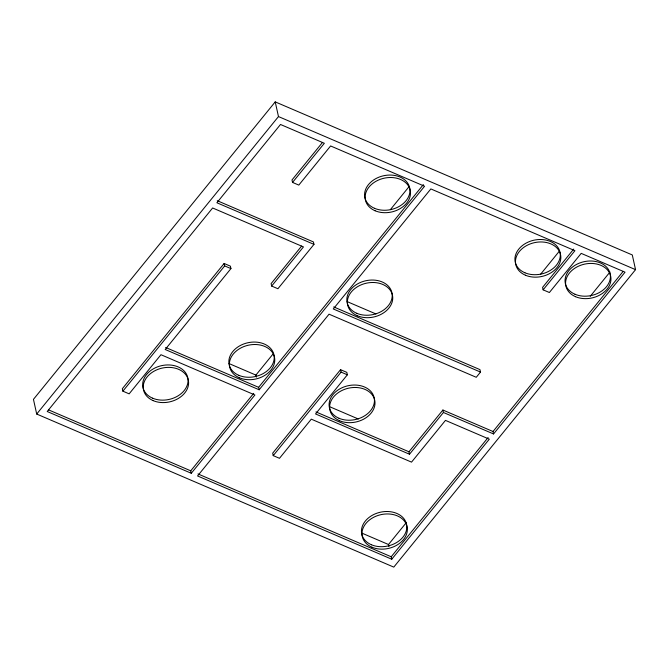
<?xml version="1.0" encoding="UTF-8"?>
<svg xmlns="http://www.w3.org/2000/svg" width="669" height="669" viewBox="0 0 669 669"><rect width="100%" height="100%" fill="white"/><g stroke="black" fill="none" stroke-linecap="round" stroke-linejoin="round"><path stroke-width="1" d="M275.218 101.88L33.45 399.351L36.703 414.044L393.782 567.12L635.55 269.649L632.297 254.956L275.218 101.88L278.48 116.565L36.703 414.044M322.508 142.422L291.993 179.961L292.537 182.411L298.8 185.096L330.611 145.959L424.581 186.241L259.162 389.776L165.193 349.494L230.939 268.595L230.395 266.153L224.132 263.469L122.335 388.714L122.879 391.164L129.142 393.849L160.953 354.712L254.914 394.994L191.292 473.276L47.215 411.51L212.633 207.975L303.467 246.911L271.656 286.056L277.919 288.74L313.978 244.377L313.435 241.935L217.283 200.717M122.879 391.164L224.675 265.911L224.132 263.469M292.537 182.411L324.348 143.275L280.503 124.476L216.873 202.757L313.978 244.377M301.627 246.067L271.112 283.606L271.656 286.056M256.352 377.132L255.901 375.092L273.036 354.001M390.353 209.665L408.801 186.96M191.292 473.276L190.749 470.825L253.718 393.355M259.162 389.776L258.619 387.326L423.377 184.602M443.438 412.48L493.555 433.964L493.011 431.513L442.895 410.03L443.438 412.48L409.503 454.226L315.542 413.944L347.353 374.807L346.81 372.357L340.546 369.673L272.676 453.172L273.22 455.622L279.483 458.307L311.294 419.162L411.527 462.128L445.462 420.383L489.315 439.182L391.758 559.217L197.556 475.96L329.048 314.179L476.261 377.291L480.501 372.073L479.957 369.623L333.706 306.92M273.22 455.622L341.09 372.115L340.546 369.673M540.51 274.349L559.334 251.184M409.503 454.226L408.96 451.784L442.895 410.03M573.734 249.044L542.576 287.386L543.119 289.836L549.383 292.52L581.194 253.375L625.047 272.174L493.555 433.964M543.119 289.836L574.93 250.691L430.844 188.926L333.287 308.961L480.501 372.073M388.957 546.565L388.497 544.524L406.3 522.631M590.234 296.317L609.952 272.049M391.758 559.217L391.214 556.767L488.111 437.543M493.011 431.513L623.19 271.346M278.48 116.565L635.55 269.649M347.244 301.652L375.919 313.945M224.675 265.911L230.939 268.595M341.09 372.115L347.353 374.807M229.057 363.576L255.901 375.092M329.541 406.66L358.308 418.986M165.611 347.454L258.619 387.326M315.952 411.912L408.96 451.784M361.712 533.042L388.497 544.524M48.586 409.888L190.749 470.825M197.974 473.928L391.214 556.767M575.549 296.702A22.93 17.302 -12.5 0 0 610.914 280.194A22.93 17.302 -12.5 0 0 578.359 266.237A22.93 17.302 -12.5 0 0 575.549 296.702M525.433 275.218A22.93 17.302 -12.5 0 0 560.798 258.711A22.93 17.302 -12.5 0 0 528.242 244.754A22.93 17.302 -12.5 0 0 525.433 275.218M375.083 210.76A22.93 17.302 -12.5 0 0 410.448 194.253A22.93 17.302 -12.5 0 0 377.901 180.304A22.93 17.302 -12.5 0 0 375.083 210.76M153.184 400.639A22.93 17.302 -12.5 0 0 188.549 384.131A22.93 17.302 -12.5 0 0 155.994 370.183A22.93 17.302 -12.5 0 0 153.184 400.639M239.351 377.768A22.93 17.302 -12.5 0 0 274.716 361.26A22.93 17.302 -12.5 0 0 242.17 347.303A22.93 17.302 -12.5 0 0 239.351 377.768M357.338 315.751A22.93 17.302 -12.5 0 0 392.695 299.244A22.93 17.302 -12.5 0 0 360.148 285.287A22.93 17.302 -12.5 0 0 357.338 315.751M339.584 420.734A22.93 17.302 -12.5 0 0 374.949 404.227A22.93 17.302 -12.5 0 0 342.394 390.27A22.93 17.302 -12.5 0 0 339.584 420.734M371.956 547.209A22.93 17.302 -12.5 0 0 407.312 530.701A22.93 17.302 -12.5 0 0 374.765 516.744A22.93 17.302 -12.5 0 0 371.956 547.209M356.794 313.301A22.93 17.302 -12.5 0 0 392.159 296.793A22.93 17.302 -12.5 0 0 359.604 282.836A22.93 17.302 -12.5 0 0 356.794 313.301M339.041 418.284A22.93 17.302 -12.5 0 0 374.406 401.776A22.93 17.302 -12.5 0 0 341.859 387.828A22.93 17.302 -12.5 0 0 339.041 418.284M524.889 272.768A22.93 17.302 -12.5 0 0 560.254 256.26A22.93 17.302 -12.5 0 0 527.699 242.303A22.93 17.302 -12.5 0 0 524.889 272.768M575.006 294.251A22.93 17.302 -12.5 0 0 610.371 277.744A22.93 17.302 -12.5 0 0 577.815 263.795A22.93 17.302 -12.5 0 0 575.006 294.251M371.412 544.758A22.93 17.302 -12.5 0 0 406.769 528.251A22.93 17.302 -12.5 0 0 374.222 514.294A22.93 17.302 -12.5 0 0 371.412 544.758M152.641 398.197A22.93 17.302 -12.5 0 0 188.006 381.69A22.93 17.302 -12.5 0 0 155.459 367.733A22.93 17.302 -12.5 0 0 152.641 398.197M238.816 375.317A22.93 17.302 -12.5 0 0 274.173 358.81A22.93 17.302 -12.5 0 0 241.626 344.853A22.93 17.302 -12.5 0 0 238.816 375.317M374.54 208.318A22.93 17.302 -12.5 0 0 409.905 191.811A22.93 17.302 -12.5 0 0 377.358 177.854A22.93 17.302 -12.5 0 0 374.54 208.318"/></g></svg>
